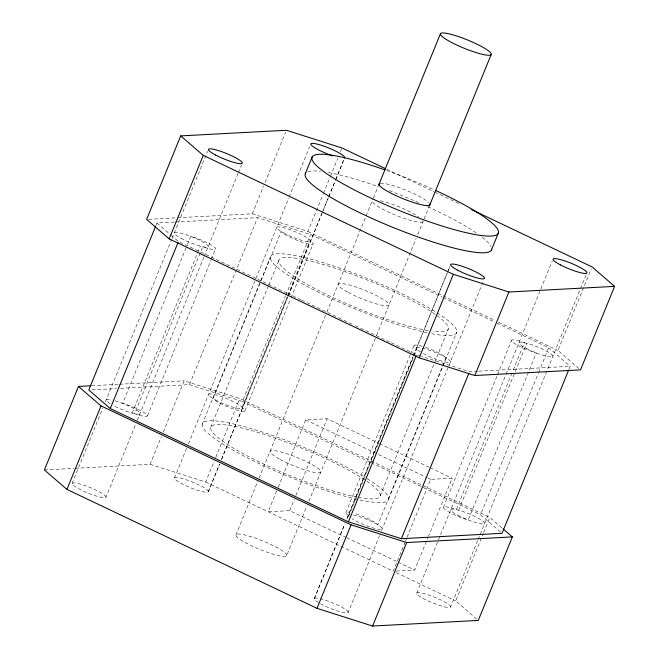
<?xml version="1.0" encoding="UTF-8"?>
<svg xmlns="http://www.w3.org/2000/svg" width="659" height="659" viewBox="0 0 659 659"><rect width="100%" height="100%" fill="white"/><g stroke="black" fill="none" stroke-linecap="round" stroke-linejoin="round"><path stroke-width="0.49" stroke-dasharray="3.29 2.47" d="M155.804 225.848L156.966 222.997L174.429 222.067M72.062 483.525L102.788 408.185M105.366 401.908L171.653 239.439M172.04 238.492L207.651 151.224M186.143 247.751L122.632 403.39A17.414 2.842 22.2 0 1 146.282 414.173A17.414 2.842 22.2 0 1 134.584 413.704L202.741 246.68A17.414 2.842 22.2 0 0 214.439 247.15A17.414 2.842 22.2 0 0 190.789 236.367L186.53 246.804M132.195 413.102L197.263 253.674M197.651 252.727L200.361 246.079M105.942 497.24A18.287 2.99 22.2 0 0 81.691 484.505A18.287 2.99 22.2 0 0 79.434 489.167A18.287 2.99 22.2 0 0 105.942 497.24L135.845 423.959M137.352 420.22L203.812 257.414M204.199 256.458L238.047 173.474M238.377 172.707L241.532 164.939M147.459 415.862L210.979 260.231M211.366 259.275L215.625 248.838M75.175 468.31L150.087 464.315L161.315 436.793M163.259 432.049L184.166 380.803L239.752 398.506L489.81 517.439L502.257 528.18M148.687 219.307L252.331 213.78L263.559 186.258M265.107 182.461L285.635 132.171M120.646 388.324L189.463 384.658L257.628 217.635L310.57 234.489L442.148 297.077M174.454 478.063L186.843 447.7M188.392 443.902L255.503 279.482M255.89 278.535L288.683 198.095M289.087 197.156L309.656 146.71M202.124 424.371L270.289 257.348M259.86 283.741L212.997 398.571A17.414 2.842 22.2 0 0 234.901 409.453A17.414 2.842 22.2 0 0 242.454 407.954L287.769 296.921M261.022 280.891L281.162 231.548A17.414 2.842 22.2 0 0 303.066 242.43A17.414 2.842 22.2 0 0 310.62 240.93M210.658 427.46L268.37 286.064M268.757 285.116L278.823 260.437M150.087 464.315L205.674 482.017L214.191 461.143M215.74 457.346L239.752 398.506M252.331 213.78L307.918 231.482L323.017 194.471M323.404 193.524L329.994 177.395M330.381 176.439L337.738 158.407M340.448 151.768L341.609 148.918M189.463 384.658L242.405 401.512L285.396 296.179M285.784 295.224L310.57 234.489M242.108 407.246L310.265 240.222M208.376 491.63L219.612 464.109M221.548 459.364L242.454 408.119M288.156 295.973L321.847 213.574M322.235 212.618L328.437 197.436M328.825 196.489L335.406 180.36M335.793 179.405L344.311 158.531M208.326 491.795A18.287 2.99 22.2 0 0 184.141 479.06A18.287 2.99 22.2 0 0 181.777 483.681A18.287 2.99 22.2 0 0 208.326 491.795L219.587 464.191M221.531 459.438L287.942 296.69M288.337 295.743L328.339 197.716M328.726 196.761L335.332 180.582M335.719 179.635L344.262 158.695M244.959 410.763L290.66 298.782M291.047 297.827L313.116 243.739M235.897 535.009L257.735 481.424M259.135 478.072L326.543 312.811M326.938 311.864L373.2 198.499M373.488 197.832L378.25 186.118M276.689 490.914L268.188 511.755L289.655 510.61L345.736 537.283M278.238 487.133L305.677 419.89L327.144 418.745L378.628 443.235M289.655 510.61L294.293 499.242M295.842 495.453L327.144 418.745M286.714 555.595A27.431 4.481 22.2 0 0 250.379 536.492A27.431 4.481 22.2 0 0 246.919 543.461A27.431 4.481 22.2 0 0 286.714 555.595L306.921 506.005M308.873 501.293L376.124 336.494M376.511 335.546L416.167 238.377M417.682 234.596L423.943 219.323M424.099 218.87L429.759 204.982M345.884 512.578L410.17 355.044M410.557 354.097L414.041 345.555M314.351 598.57L344.641 524.342M346.972 518.633L413.004 356.84L346.832 519.02M413.391 355.893L449.899 266.434M314.302 598.734L344.896 523.765M413.448 355.959L416.546 348.364A17.414 2.842 22.2 0 1 422.584 346.403M416.546 348.199L447.14 273.23M447.527 272.282L449.85 266.59M348.735 516.096L413.794 356.667M414.182 355.712L416.892 349.072M380.177 495.881L448.342 328.857M388.711 498.97L456.876 331.947M348.174 612.466A18.287 2.99 22.2 0 0 323.989 599.739A18.287 2.99 22.2 0 0 321.625 604.361A18.287 2.99 22.2 0 0 348.174 612.466L379.633 535.38M381.528 530.684L483.772 280.149M405.194 541.863L393.217 571.221L205.674 482.017M405.582 540.915L406.743 538.074M407.13 537.126L430.706 479.357L452.173 478.212L428.597 535.981M396.281 571.056L414.684 570.076L428.21 536.928M443.375 507.479L497.207 375.564M497.594 374.617L511.541 340.456M416.694 593.281L505.675 375.185M506.063 374.238L552.283 260.98M512.027 372.986L456.259 509.638A17.414 2.842 22.2 0 0 444.561 509.168A17.414 2.842 22.2 0 0 468.211 519.951L536.368 352.927A17.414 2.842 22.2 0 1 512.718 342.145A17.414 2.842 22.2 0 1 524.416 342.614L512.414 372.038M458.639 510.239L526.805 343.215M500.502 531.994L480.551 514.786L538.255 373.381M538.642 372.434L548.716 347.763L495.897 322.638M450.575 606.997A18.287 2.99 22.2 0 0 426.324 594.261A18.287 2.99 22.2 0 0 424.066 598.924A18.287 2.99 22.2 0 0 450.575 606.997L477.759 540.38M478.146 539.424L586.51 273.905M476.729 619.073L455.731 600.95L483.228 533.576M483.615 532.62L489.81 517.439M578.973 368.538L557.975 350.415L591.28 268.806M569.038 369.147L570.2 366.297L548.716 347.763M175.451 222.009L257.628 217.635M91.815 385.729L118.496 384.304M119.518 384.246L184.166 380.803M91.881 389.856L116.536 388.546M477.75 371.223L469.537 371.66L421.496 356.362M478.78 371.174L570.2 366.297M44.392 469.949L74.154 468.368M420.516 356.049L416.595 354.806L390.647 342.466M386.619 169.19L434.026 191.744M434.956 192.181L460.979 204.562M307.918 231.482L494.761 320.348M498.476 322.119L557.975 350.415M443.079 297.514L494.967 322.202M286.863 293.098L178.449 241.532L172.312 236.235M287.794 293.543L300.768 299.713M301.69 300.15L337.828 317.341M338.759 317.778L351.733 323.948M355.44 325.711L389.724 342.021M379.551 443.672L429.19 467.28M430.113 467.717L452.173 478.212M305.677 419.89L427.024 477.61M427.946 478.047L430.706 479.357M242.405 401.512L370.284 462.338M371.206 462.775L480.551 514.786M346.659 537.719L397.22 561.765M398.135 562.201L414.684 570.076M396.24 572.655L455.731 600.95M156.966 222.997L171.538 235.576M357.096 497.108A91.428 14.935 22.2 0 1 214.43 434.429A91.428 14.935 22.2 0 1 313.066 452.906A91.428 14.935 22.2 0 1 359.13 497.496M436.851 315.513A91.428 14.935 22.2 0 1 432.914 331.337M428.284 330.645A91.428 14.935 22.2 0 1 302.456 281.632A91.428 14.935 22.2 0 1 311.221 261.277A91.428 14.935 22.2 0 1 435.278 314.401M420.458 351.881A18.287 2.99 22.2 0 1 429.536 350.283A18.287 2.99 22.2 0 1 450.056 362.236A18.287 2.99 22.2 0 1 422.856 353.282M353.24 514.967A18.287 2.99 22.2 0 1 377.747 524.721A18.287 2.99 22.2 0 1 376.38 528.815A18.287 2.99 22.2 0 1 351.997 518.715M349.221 516.64A18.287 2.99 22.2 0 1 350.374 514.572M425.681 347.392A17.414 2.842 22.2 0 1 446.003 357.746L377.838 524.77A17.414 2.842 22.2 0 0 354.427 513.427M115.136 400.796A18.287 2.99 22.2 0 1 136.743 410.277A18.287 2.99 22.2 0 1 135.087 413.811A18.287 2.99 22.2 0 1 112.986 405.376M110.102 403.72A18.287 2.99 22.2 0 1 112.252 400.029M348.38 515.387A17.414 2.842 22.2 0 1 349.435 512.241M367.17 478.731A100.572 16.426 22.2 0 1 312.366 485.782A100.572 16.426 22.2 0 1 207.091 421.027A100.572 16.426 22.2 0 1 364.88 477.322M437.041 312.778A100.572 16.426 22.2 0 1 431.035 333.553M427.254 332.77A100.572 16.426 22.2 0 1 294.161 279.021A100.572 16.426 22.2 0 1 302.555 257.125A100.572 16.426 22.2 0 1 435.335 311.707M422.946 221.688A27.431 4.481 22.2 0 1 394.675 214.743A27.431 4.481 22.2 0 1 372.401 200.558M380.457 200.773A27.431 4.481 22.2 0 1 418.671 216.72M307.901 171.752A100.572 16.426 22.2 0 1 320.455 171.315M328.256 172.46A100.572 16.426 22.2 0 1 377.978 186.538M389.271 190.657A100.572 16.426 22.2 0 1 418.457 202.527M427.716 206.679A100.572 16.426 22.2 0 1 477.553 233.821M482.215 237.256A100.572 16.426 22.2 0 1 491.112 246.581M386.676 170.5A100.572 16.426 22.2 0 1 433.647 189.57M380.391 183.35A27.431 4.481 22.2 0 1 404.659 189.677A27.431 4.481 22.2 0 1 428.679 202.511M283.461 232.849A18.287 2.99 22.2 0 0 310.496 241.359A18.287 2.99 22.2 0 0 287.011 228.722A18.287 2.99 22.2 0 0 283.461 232.849M215.295 399.873A18.287 2.99 22.2 0 0 242.339 408.382A18.287 2.99 22.2 0 0 218.846 395.746A18.287 2.99 22.2 0 0 215.295 399.873M526.113 348.29A18.287 2.99 22.2 0 0 552.794 356.503A18.287 2.99 22.2 0 0 528.782 343.792A18.287 2.99 22.2 0 0 526.113 348.29M457.766 515.214A18.287 2.99 22.2 0 0 484.612 523.559A18.287 2.99 22.2 0 0 460.83 510.882A18.287 2.99 22.2 0 0 457.766 515.214M181.068 238.311A18.287 2.99 22.2 0 0 208.104 246.82A18.287 2.99 22.2 0 0 184.619 234.176A18.287 2.99 22.2 0 0 181.068 238.311M348.281 292.456A27.431 4.481 22.2 0 0 388.843 305.224A27.431 4.481 22.2 0 0 353.611 286.261A27.431 4.481 22.2 0 0 348.281 292.456M280.124 459.48A27.431 4.481 22.2 0 0 320.686 472.248A27.431 4.481 22.2 0 0 285.454 453.285A27.431 4.481 22.2 0 0 280.124 459.48"/><path stroke-width="0.99" d="M90.785 385.779L78.47 386.438L44.392 469.949L66.946 489.415L317.004 608.348L372.59 626.05L478.286 620.416L512.364 536.904L503.031 528.847M385.688 168.753L341.996 147.97L286.41 130.268L180.714 135.902L146.636 219.414L169.19 238.879L419.248 357.812L474.834 375.515L580.53 369.88L614.608 286.368L592.054 266.903L471.21 209.43M155.417 226.795L88.8 390.021L110.284 408.555L348.43 521.829L401.372 538.691L502.034 533.32L568.651 370.094M66.946 489.415L101.025 405.903L78.47 386.438M169.19 238.879L203.269 155.367L180.714 135.902M110.284 408.555L178.062 242.479M305.29 173.787L312.111 157.081M378.637 185.163L440.451 33.7M429.38 205.987L491.194 54.524A27.431 4.481 22.2 0 0 454.867 35.421A27.431 4.481 22.2 0 0 451.407 42.39A27.431 4.481 22.2 0 0 491.194 54.524M348.43 521.829L416.208 355.753M317.004 608.348L351.082 524.836L406.669 542.538L512.364 536.904M419.248 357.812L453.326 274.301L508.913 292.003L614.608 286.368M491.441 249.959L498.262 233.253M401.372 538.691L468.763 373.562M372.59 626.05L406.669 542.538M474.834 375.515L508.913 292.003M203.269 155.367L453.326 274.301M101.025 405.903L351.082 524.836M332.976 155.936A18.287 2.99 22.2 0 1 310.924 144.585A18.287 2.99 22.2 0 1 328.487 147.88A18.287 2.99 22.2 0 1 344.286 158.053M491.663 249.176A100.572 16.426 22.2 0 1 391.652 226.869A100.572 16.426 22.2 0 1 305.735 173.103M435.418 190.377A100.572 16.426 22.2 0 1 478.327 235.09A100.572 16.426 22.2 0 1 326.139 173.325A100.572 16.426 22.2 0 1 384.798 169.833M429.8 203.969A27.431 4.481 22.2 0 1 402.476 198.458A27.431 4.481 22.2 0 1 379.864 183.474M560.389 264.877A18.287 2.99 22.2 0 0 586.897 272.95A18.287 2.99 22.2 0 0 562.646 260.214A18.287 2.99 22.2 0 0 560.389 264.877M457.947 270.314A18.287 2.99 22.2 0 0 484.497 278.419A18.287 2.99 22.2 0 0 460.311 265.684A18.287 2.99 22.2 0 0 457.947 270.314M215.757 155.12A18.287 2.99 22.2 0 0 242.265 163.193A18.287 2.99 22.2 0 0 218.014 150.458A18.287 2.99 22.2 0 0 215.757 155.12"/></g></svg>
